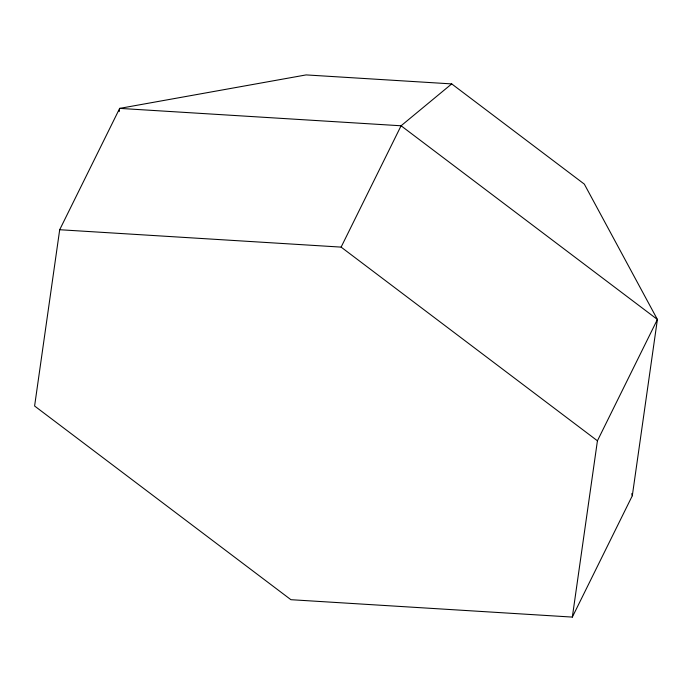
<?xml version="1.0" encoding="UTF-8"?>
<svg xmlns="http://www.w3.org/2000/svg" width="692" height="692" viewBox="0 0 692 692"><rect width="100%" height="100%" fill="white"/><g stroke="black" fill="none" stroke-linecap="round" stroke-linejoin="round"><path stroke-width="1.04" d="M59.694 229.727L34.6 406.014L290.917 599.696L572.336 617.091L632.306 495.749L657.4 319.462L584.316 184.107L451.712 83.905L306.132 74.909L119.664 108.385L59.694 229.727L341.113 247.113L597.43 440.795L572.336 617.091M119.206 111.594L119.664 108.385L401.083 125.78L657.4 319.462L597.43 440.795M341.113 247.113L401.083 125.78L451.712 83.905M631.727 493.673L632.306 495.749"/></g></svg>
